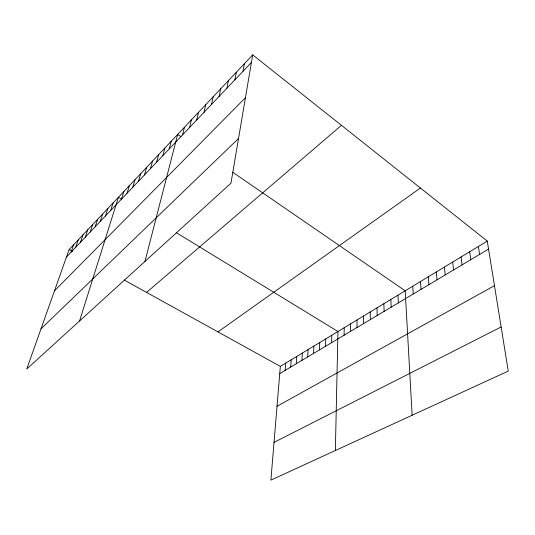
<?xml version="1.0" encoding="UTF-8"?>
<svg xmlns="http://www.w3.org/2000/svg" width="535" height="535" viewBox="0 0 535 535"><rect width="100%" height="100%" fill="white"/><g stroke="black" fill="none" stroke-linecap="round" stroke-linejoin="round"><path stroke-width="0.8" d="M357.012 327.527L357.019 319.97M350.505 331.406L350.565 323.876M344.105 335.224L344.212 327.721M335.365 450.517L337.959 331.506L176.289 232.658M331.586 342.688L331.8 335.238M325.474 346.332L325.735 338.909M319.455 349.923L319.763 342.527M313.523 353.454L313.878 346.085M307.685 356.939L308.08 349.596M301.927 360.369L302.369 353.053M296.256 363.753L296.738 356.464M290.672 367.084L291.194 359.821M285.162 370.367L285.723 363.131M487.285 241.098L280.333 366.395L270.897 480.129L508.25 371.089L487.285 241.098L252.701 54.871L69.115 249.557L26.75 369.03L230.953 183.191L252.701 54.871M243.05 71.262L244.421 63.652M234.878 79.855L236.33 72.225M226.893 88.255L228.425 80.611M219.089 96.46L220.694 88.81M211.459 104.492L213.131 96.835M203.995 112.343L205.734 104.679M196.693 120.021L198.492 112.357M189.544 127.537L191.41 119.867M182.549 134.894L184.475 127.223M144.958 261.454L177.68 134.432L180.904 136.646M169.194 148.944L171.22 141.28M162.814 155.652L164.887 147.994M156.561 162.232L158.681 154.575M150.435 168.679L152.595 161.028M144.423 174.999L146.63 167.361M138.525 181.204L140.772 173.574M132.747 187.283L135.027 179.666M127.069 193.255L129.39 185.645M121.505 199.107L123.852 191.51M79.554 320.973L118.422 197.275L121.719 199.287M110.671 210.502L113.086 202.932M105.408 216.04L107.849 208.483M100.232 221.483L102.707 213.94M95.156 226.827L97.651 219.297M90.168 232.07L92.689 224.56M85.266 237.226L87.814 229.736M80.451 242.295L83.019 234.818M75.716 247.277L78.304 239.82M71.061 252.166L73.669 244.729M66.487 256.981L251.41 62.468M54.47 290.853L245.431 97.744M41.008 328.811L238.523 138.511M146.57 292.404L341.444 125.324M217.966 331.901L420.423 188.019M279.738 373.604L488.575 249.076M277.023 406.272L494.474 285.663M274.027 442.391L501.135 326.965M69.115 249.557L72.513 251.437M124.24 280.052L280.333 366.395M232.605 172.183L405.196 290.799L412.137 415.247M478.39 246.488L479.574 254.439M469.656 251.771L470.746 259.702M461.083 256.96L462.079 264.872M452.663 262.063L453.573 269.948M444.398 267.065L445.22 274.93M436.279 271.981L437.015 279.818M428.301 276.809L428.956 284.62M420.463 281.557L421.045 289.341M412.759 286.218L413.267 293.983M397.966 295.173L398.334 302.884M390.864 299.48L391.159 307.164M383.876 303.706L384.11 311.37M377.001 307.872L377.168 315.503M370.233 311.972L370.34 319.576M363.573 315.998L363.626 323.581"/></g></svg>
